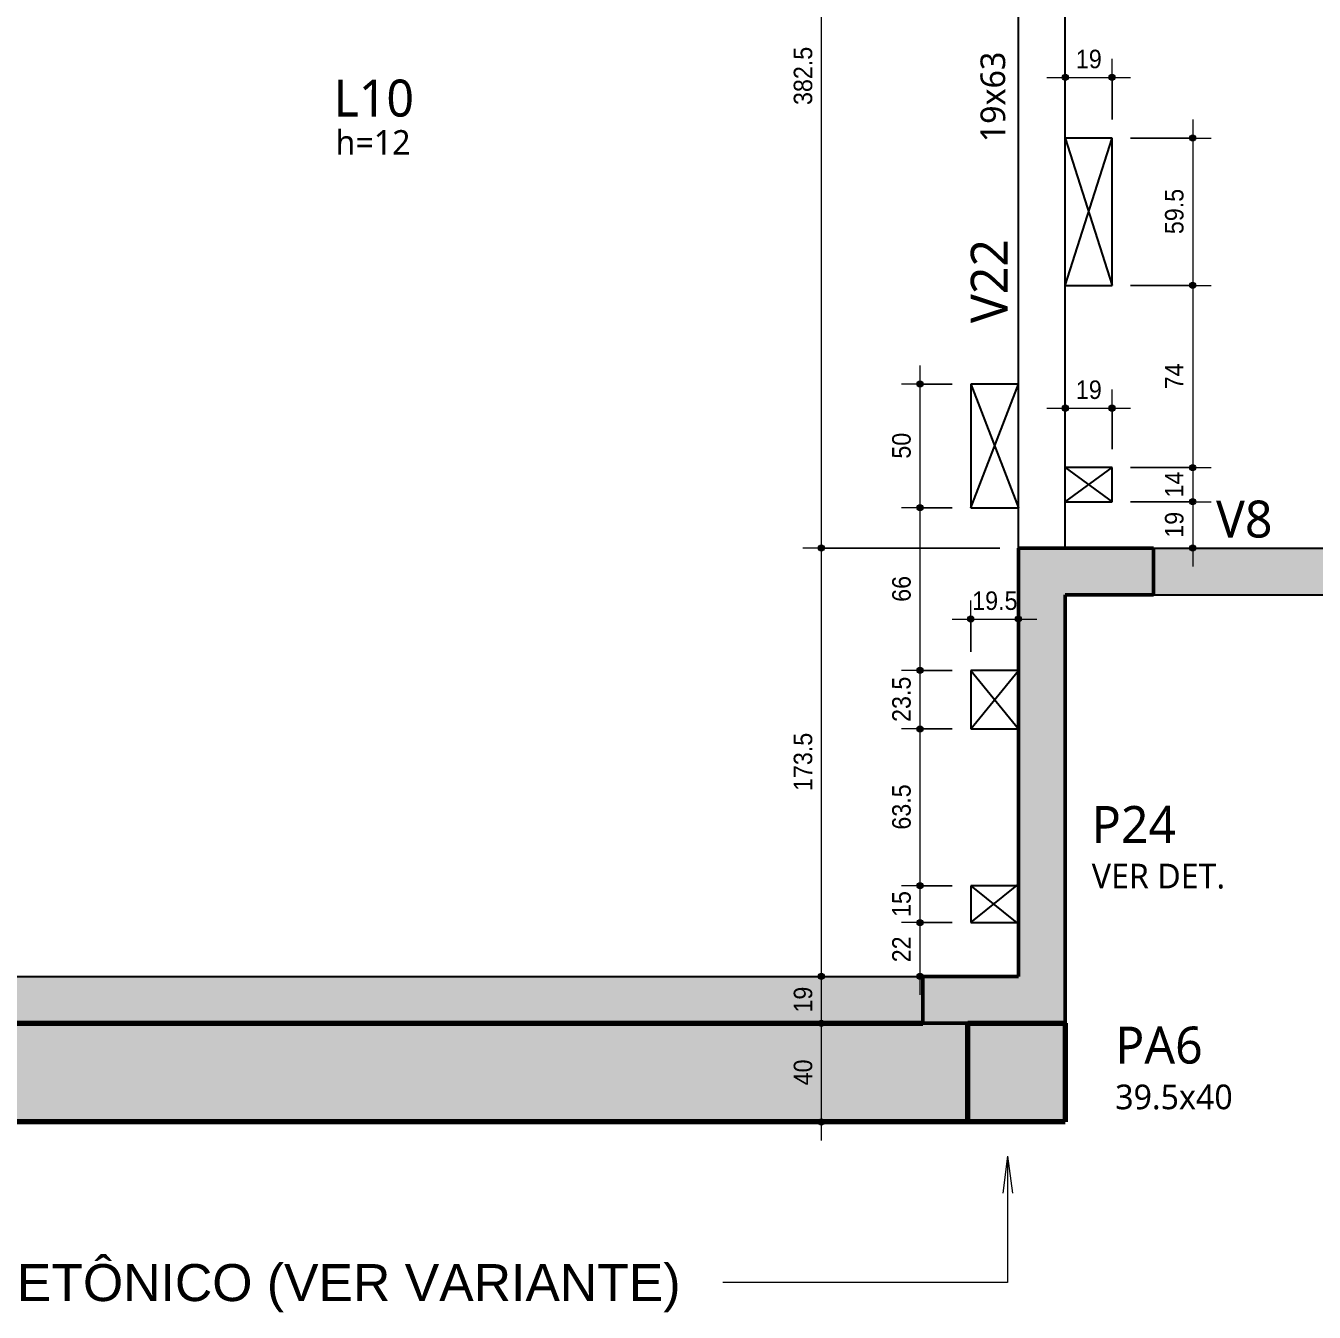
# Model space of a CAD drawing. Header units: centimetres. Extents: x -2198 to 42786, y -3196 to 88064.
# Drawn here: x 568 to 1091, y -1033 to -512 of the extents above; entities that cross this region are included whole.
import ezdxf

# ---------------------------------------------------------------- set-up
doc = ezdxf.new("R2010")
doc.units = ezdxf.units.CM
for name, color, linetype, lineweight in [('A-ANNO-DIMS', 7, 'Continuous', 9), ('A-ANNO-DIMS-50', 7, 'Continuous', 9), ('A-DETL-THIN', 7, 'Continuous', 25), ('A-FLOR', 7, 'Continuous', 25), ('A-FLOR-IDEN', 7, 'Continuous', 9), ('G-ANNO-TEXT', 7, 'Continuous', 9), ('S-BEAM', 7, 'Continuous', 25), ('S-BEAM-IDEN', 7, 'Continuous', 9), ('S-COLS', 7, 'Continuous', 25), ('S-COLS-IDEN', 7, 'Continuous', 9)]:
    doc.layers.add(name, color=color, linetype=linetype, lineweight=lineweight)
doc.styles.add('Arial', font='arial.ttf', dxfattribs={"height": 15})
doc.styles.add('Arial_2', font='arial.ttf', dxfattribs={"width": 0.9, "height": 7.5})
doc.styles.add('Gadugi', font='gadugi.ttf', dxfattribs={"height": 15})
doc.styles.add('Gadugi_1', font='gadugi.ttf', dxfattribs={"height": 10})
doc.styles.add('Gadugi_2', font='gadugi.ttf', dxfattribs={"height": 0.2})
doc.dimstyles.new('PED_1_5mm_ESQ', dxfattribs={"dimscale": 30.48, "dimtxt": 7.651945, "dimasz": 0.328084, "dimexe": 0.246063, "dimexo": 0.246063, "dimgap": 0.049213, "dimtad": 1, "dimdec": 1, "dimrnd": 0.5, "dimdsep": 46, "dimtxsty": 'Arial_2', "dimblk1": 'DOTSMALL', "dimblk2": 'DOTSMALL', "dimsah": 1, "dimcen": 0.09, "dimdle": 0.246063, "dimazin": 0, "dimtfac": 1, "dimtdec": 4, "dimtix": 1, "dimtmove": 0, "dimatfit": 3, "dimfxl": 1, "dimtvp": 1, "dimtolj": 1, "dimtzin": 0, "dimarcsym": 2})
doc.dimstyles.new('PED_1_5mm_ESQ_3', dxfattribs={"dimscale": 30.48, "dimtxt": 7.651945, "dimasz": 0.328084, "dimexe": 0.246063, "dimexo": 0.246063, "dimgap": 0.049213, "dimtad": 1, "dimdec": 1, "dimrnd": 0.5, "dimdsep": 46, "dimtxsty": 'Arial_2', "dimblk1": 'DOTSMALL', "dimblk2": 'DOTSMALL', "dimsah": 1, "dimcen": 0.09, "dimdle": 0.246063, "dimazin": 0, "dimtfac": 1, "dimtdec": 4, "dimtix": 1, "dimtmove": 0, "dimatfit": 3, "dimfxl": 1, "dimtvp": 1, "dimtolj": 1, "dimtzin": 0, "dimarcsym": 2})

# ---------------------------------------------------------------- blocks, each defined once
blk = doc.blocks.new('PED_TAG_PILAR_R04 - PILAR VER DET_-2523782-PL E 001 - FORMA DO PAVIMENTO TIPO 1')
at = {"layer": 'S-COLS-IDEN', "insert": (0.115, -0.633), "char_height": 0.2, "width": 1.37089, "attachment_point": 1, "style": 'Gadugi_2'}
blk.add_mtext('VER DET.', dxfattribs=at)
blk = doc.blocks.new('DIMBLOCK65-PL E 001 - FORMA DO PAVIMENTO TIPO 1')
at = {"layer": 'A-ANNO-DIMS-50'}
h = blk.add_hatch(color=256, dxfattribs=at)
edge = h.paths.add_edge_path(flags=0)
edge.add_arc((890.86, -915.95), 1.25, 0, 360)
h = blk.add_hatch(color=256, dxfattribs=at)
edge = h.paths.add_edge_path(flags=0)
edge.add_arc((890.86, -955.95), 1.25, 0, 360)
for p, q in [((896.6, -915.95), (883.36, -915.95)), ((890.86, -963.45), (890.86, -915.95)), ((890.86, -915.95), (896.6, -915.95)), ((896.6, -955.95), (883.36, -955.95)), ((890.86, -955.95), (896.6, -955.95))]:
    blk.add_line(p, q, dxfattribs=at)
for centre in [(890.86, -915.95), (890.86, -955.95)]:
    blk.add_circle(centre, 1.25, dxfattribs=at)
at = {"layer": 'A-ANNO-DIMS-50', "color": 0, "insert": (879.63, -941.13), "char_height": 7.5, "width": 12.4315, "attachment_point": 1, "rotation": 90, "line_spacing_factor": 0.941778, "style": 'Arial_2'}
blk.add_mtext('40', dxfattribs=at)
blk = doc.blocks.new('_DotSmall')
at = {"color": 0, "linetype": 'ByBlock', "const_width": 0.5}
blk.add_lwpolyline([(-0.0625, 0, 1), (0.0625, 0, 1)], format="xyb", close=True, dxfattribs=at)
blk = doc.blocks.new('DIMBLOCK66-PL E 001 - FORMA DO PAVIMENTO TIPO 1')
at = {"layer": 'A-ANNO-DIMS-50'}
h = blk.add_hatch(color=256, dxfattribs=at)
edge = h.paths.add_edge_path(flags=0)
edge.add_arc((890.86, -896.95), 1.25, 0, 360)
h = blk.add_hatch(color=256, dxfattribs=at)
edge = h.paths.add_edge_path(flags=0)
edge.add_arc((890.86, -915.95), 1.25, 0, 360)
for p, q in [((896.6, -896.95), (883.36, -896.95)), ((890.86, -915.95), (890.86, -896.95)), ((890.86, -896.95), (896.6, -896.95)), ((896.6, -915.95), (883.36, -915.95)), ((890.86, -915.95), (896.6, -915.95))]:
    blk.add_line(p, q, dxfattribs=at)
for centre in [(890.86, -896.95), (890.86, -915.95)]:
    blk.add_circle(centre, 1.25, dxfattribs=at)
at = {"layer": 'A-ANNO-DIMS-50', "color": 0, "insert": (879.63, -911.63), "char_height": 7.5, "width": 12.4315, "attachment_point": 1, "rotation": 90, "line_spacing_factor": 0.941778, "style": 'Arial_2'}
blk.add_mtext('19', dxfattribs=at)
blk = doc.blocks.new('DIMBLOCK67-PL E 001 - FORMA DO PAVIMENTO TIPO 1')
at = {"layer": 'A-ANNO-DIMS-50'}
h = blk.add_hatch(color=256, dxfattribs=at)
edge = h.paths.add_edge_path(flags=0)
edge.add_arc((890.86, -723.38), 1.25, 0, 360)
h = blk.add_hatch(color=256, dxfattribs=at)
edge = h.paths.add_edge_path(flags=0)
edge.add_arc((890.86, -896.95), 1.25, 0, 360)
for p, q in [((963.15, -723.38), (883.36, -723.38)), ((890.86, -896.95), (890.86, -723.38)), ((890.86, -723.38), (963.15, -723.38)), ((896.6, -896.95), (883.36, -896.95)), ((890.86, -896.95), (896.6, -896.95))]:
    blk.add_line(p, q, dxfattribs=at)
for centre in [(890.86, -723.38), (890.86, -896.95)]:
    blk.add_circle(centre, 1.25, dxfattribs=at)
at = {"layer": 'A-ANNO-DIMS-50', "color": 0, "insert": (879.63, -821.82), "char_height": 7.5, "width": 27.9708, "attachment_point": 1, "rotation": 90, "line_spacing_factor": 0.941778, "style": 'Arial_2'}
blk.add_mtext('173.5', dxfattribs=at)
blk = doc.blocks.new('DIMBLOCK68-PL E 001 - FORMA DO PAVIMENTO TIPO 1')
at = {"layer": 'A-ANNO-DIMS-50'}
h = blk.add_hatch(color=256, dxfattribs=at)
edge = h.paths.add_edge_path(flags=0)
edge.add_arc((890.86, -340.88), 1.25, 0, 360)
h = blk.add_hatch(color=256, dxfattribs=at)
edge = h.paths.add_edge_path(flags=0)
edge.add_arc((890.86, -723.38), 1.25, 0, 360)
for p, q in [((963.15, -340.88), (883.36, -340.88)), ((890.86, -723.38), (890.86, -340.88)), ((890.86, -340.88), (963.15, -340.88)), ((963.15, -723.38), (883.36, -723.38)), ((890.86, -723.38), (963.15, -723.38))]:
    blk.add_line(p, q, dxfattribs=at)
for centre in [(890.86, -340.88), (890.86, -723.38)]:
    blk.add_circle(centre, 1.25, dxfattribs=at)
at = {"layer": 'A-ANNO-DIMS-50', "color": 0, "insert": (879.63, -543.78), "char_height": 7.5, "width": 27.9708, "attachment_point": 1, "rotation": 90, "line_spacing_factor": 0.941778, "style": 'Arial_2'}
blk.add_mtext('382.5', dxfattribs=at)
blk = doc.blocks.new('DIMBLOCK173-PL E 001 - FORMA DO PAVIMENTO TIPO 1')
at = {"layer": 'A-ANNO-DIMS-50'}
h = blk.add_hatch(color=256, dxfattribs=at)
edge = h.paths.add_edge_path(flags=0)
edge.add_arc((930.76, -656.89), 1.25, 0, 360)
h = blk.add_hatch(color=256, dxfattribs=at)
edge = h.paths.add_edge_path(flags=0)
edge.add_arc((930.76, -707), 1.25, 0, 360)
for p, q in [((930.76, -649.39), (930.76, -707)), ((943.89, -656.89), (923.26, -656.89)), ((930.76, -656.89), (943.89, -656.89)), ((943.89, -707), (923.26, -707)), ((930.76, -707), (943.89, -707))]:
    blk.add_line(p, q, dxfattribs=at)
for centre in [(930.76, -656.89), (930.76, -707)]:
    blk.add_circle(centre, 1.25, dxfattribs=at)
at = {"layer": 'A-ANNO-DIMS-50', "color": 0, "insert": (919.52, -687.12), "char_height": 7.5, "width": 12.4315, "attachment_point": 1, "rotation": 90, "line_spacing_factor": 0.941778, "style": 'Arial_2'}
blk.add_mtext('50', dxfattribs=at)
blk = doc.blocks.new('DIMBLOCK174-PL E 001 - FORMA DO PAVIMENTO TIPO 1')
at = {"layer": 'A-ANNO-DIMS-50'}
h = blk.add_hatch(color=256, dxfattribs=at)
edge = h.paths.add_edge_path(flags=0)
edge.add_arc((930.76, -707), 1.25, 0, 360)
h = blk.add_hatch(color=256, dxfattribs=at)
edge = h.paths.add_edge_path(flags=0)
edge.add_arc((930.76, -772.92), 1.25, 0, 360)
for p, q in [((943.89, -707), (923.26, -707)), ((930.76, -707), (930.76, -772.92)), ((930.76, -707), (943.89, -707)), ((943.89, -772.92), (923.26, -772.92)), ((930.76, -772.92), (943.89, -772.92))]:
    blk.add_line(p, q, dxfattribs=at)
for centre in [(930.76, -707), (930.76, -772.92)]:
    blk.add_circle(centre, 1.25, dxfattribs=at)
at = {"layer": 'A-ANNO-DIMS-50', "color": 0, "insert": (919.52, -745.14), "char_height": 7.5, "width": 12.4315, "attachment_point": 1, "rotation": 90, "line_spacing_factor": 0.941778, "style": 'Arial_2'}
blk.add_mtext('66', dxfattribs=at)
blk = doc.blocks.new('DIMBLOCK175-PL E 001 - FORMA DO PAVIMENTO TIPO 1')
at = {"layer": 'A-ANNO-DIMS-50'}
h = blk.add_hatch(color=256, dxfattribs=at)
edge = h.paths.add_edge_path(flags=0)
edge.add_arc((930.76, -772.92), 1.25, 0, 360)
h = blk.add_hatch(color=256, dxfattribs=at)
edge = h.paths.add_edge_path(flags=0)
edge.add_arc((930.76, -796.64), 1.25, 0, 360)
for p, q in [((943.89, -772.92), (923.26, -772.92)), ((930.76, -772.92), (930.76, -796.64)), ((930.76, -772.92), (943.89, -772.92)), ((943.89, -796.64), (923.26, -796.64)), ((930.76, -796.64), (943.89, -796.64))]:
    blk.add_line(p, q, dxfattribs=at)
for centre in [(930.76, -772.92), (930.76, -796.64)]:
    blk.add_circle(centre, 1.25, dxfattribs=at)
at = {"layer": 'A-ANNO-DIMS-50', "color": 0, "insert": (919.52, -793.84), "char_height": 7.5, "width": 21.7551, "attachment_point": 1, "rotation": 90, "line_spacing_factor": 0.941778, "style": 'Arial_2'}
blk.add_mtext('23.5', dxfattribs=at)
blk = doc.blocks.new('DIMBLOCK176-PL E 001 - FORMA DO PAVIMENTO TIPO 1')
at = {"layer": 'A-ANNO-DIMS-50'}
h = blk.add_hatch(color=256, dxfattribs=at)
edge = h.paths.add_edge_path(flags=0)
edge.add_arc((930.76, -796.64), 1.25, 0, 360)
h = blk.add_hatch(color=256, dxfattribs=at)
edge = h.paths.add_edge_path(flags=0)
edge.add_arc((930.76, -860.21), 1.25, 0, 360)
for p, q in [((943.89, -796.64), (923.26, -796.64)), ((930.76, -796.64), (930.76, -860.21)), ((930.76, -796.64), (943.89, -796.64)), ((943.89, -860.21), (923.26, -860.21)), ((930.76, -860.21), (943.89, -860.21))]:
    blk.add_line(p, q, dxfattribs=at)
for centre in [(930.76, -796.64), (930.76, -860.21)]:
    blk.add_circle(centre, 1.25, dxfattribs=at)
at = {"layer": 'A-ANNO-DIMS-50', "color": 0, "insert": (919.52, -837.49), "char_height": 7.5, "width": 21.7551, "attachment_point": 1, "rotation": 90, "line_spacing_factor": 0.941778, "style": 'Arial_2'}
blk.add_mtext('63.5', dxfattribs=at)
blk = doc.blocks.new('DIMBLOCK177-PL E 001 - FORMA DO PAVIMENTO TIPO 1')
at = {"layer": 'A-ANNO-DIMS-50'}
h = blk.add_hatch(color=256, dxfattribs=at)
edge = h.paths.add_edge_path(flags=0)
edge.add_arc((930.76, -860.21), 1.25, 0, 360)
h = blk.add_hatch(color=256, dxfattribs=at)
edge = h.paths.add_edge_path(flags=0)
edge.add_arc((930.76, -875.19), 1.25, 0, 360)
for p, q in [((943.89, -860.21), (923.26, -860.21)), ((930.76, -860.21), (930.76, -875.19)), ((930.76, -860.21), (943.89, -860.21)), ((943.89, -875.19), (923.26, -875.19)), ((930.76, -875.19), (943.89, -875.19))]:
    blk.add_line(p, q, dxfattribs=at)
for centre in [(930.76, -860.21), (930.76, -875.19)]:
    blk.add_circle(centre, 1.25, dxfattribs=at)
at = {"layer": 'A-ANNO-DIMS-50', "color": 0, "insert": (919.52, -872.88), "char_height": 7.5, "width": 12.4315, "attachment_point": 1, "rotation": 90, "line_spacing_factor": 0.941778, "style": 'Arial_2'}
blk.add_mtext('15', dxfattribs=at)
blk = doc.blocks.new('DIMBLOCK178-PL E 001 - FORMA DO PAVIMENTO TIPO 1')
at = {"layer": 'A-ANNO-DIMS-50'}
h = blk.add_hatch(color=256, dxfattribs=at)
edge = h.paths.add_edge_path(flags=0)
edge.add_arc((930.76, -875.19), 1.25, 0, 360)
h = blk.add_hatch(color=256, dxfattribs=at)
edge = h.paths.add_edge_path(flags=0)
edge.add_arc((930.76, -896.95), 1.25, 0, 360)
for p, q in [((943.89, -875.19), (923.26, -875.19)), ((930.76, -875.19), (930.76, -904.45)), ((930.76, -875.19), (943.89, -875.19)), ((924.4, -896.95), (938.26, -896.95)), ((930.76, -896.95), (924.4, -896.95))]:
    blk.add_line(p, q, dxfattribs=at)
for centre in [(930.76, -875.19), (930.76, -896.95)]:
    blk.add_circle(centre, 1.25, dxfattribs=at)
at = {"layer": 'A-ANNO-DIMS-50', "color": 0, "insert": (919.52, -891.25), "char_height": 7.5, "width": 12.4315, "attachment_point": 1, "rotation": 90, "line_spacing_factor": 0.941778, "style": 'Arial_2'}
blk.add_mtext('22', dxfattribs=at)
blk = doc.blocks.new('DIMBLOCK179-PL E 001 - FORMA DO PAVIMENTO TIPO 1')
at = {"layer": 'A-ANNO-DIMS-50'}
h = blk.add_hatch(color=256, dxfattribs=at)
edge = h.paths.add_edge_path(flags=0)
edge.add_arc((951.39, -752.17), 1.25, 0, 360)
h = blk.add_hatch(color=256, dxfattribs=at)
edge = h.paths.add_edge_path(flags=0)
edge.add_arc((970.65, -752.17), 1.25, 0, 360)
for p, q in [((951.39, -765.42), (951.39, -744.67)), ((970.65, -757.9), (970.65, -744.67)), ((943.89, -752.17), (978.15, -752.17)), ((951.39, -752.17), (951.39, -765.42)), ((970.65, -752.17), (970.65, -757.9))]:
    blk.add_line(p, q, dxfattribs=at)
for centre in [(951.39, -752.17), (970.65, -752.17)]:
    blk.add_circle(centre, 1.25, dxfattribs=at)
at = {"layer": 'A-ANNO-DIMS-50', "color": 0, "insert": (951.95, -740.93), "char_height": 7.5, "width": 21.7551, "attachment_point": 1, "line_spacing_factor": 0.941778, "style": 'Arial_2'}
blk.add_mtext('19.5', dxfattribs=at)
blk = doc.blocks.new('DIMBLOCK290-PL E 001 - FORMA DO PAVIMENTO TIPO 1')
at = {"layer": 'A-ANNO-DIMS-50'}
h = blk.add_hatch(color=256, dxfattribs=at)
edge = h.paths.add_edge_path(flags=0)
edge.add_arc((1041.3, -557.18), 1.25, 0, 360)
h = blk.add_hatch(color=256, dxfattribs=at)
edge = h.paths.add_edge_path(flags=0)
edge.add_arc((1041.3, -616.93), 1.25, 0, 360)
for p, q in [((1041.3, -549.68), (1041.3, -616.93)), ((1016.14, -557.18), (1048.8, -557.18)), ((1041.3, -557.18), (1016.14, -557.18)), ((1016.14, -616.93), (1048.8, -616.93)), ((1041.3, -616.93), (1016.14, -616.93))]:
    blk.add_line(p, q, dxfattribs=at)
for centre in [(1041.3, -557.18), (1041.3, -616.93)]:
    blk.add_circle(centre, 1.25, dxfattribs=at)
at = {"layer": 'A-ANNO-DIMS-50', "color": 0, "insert": (1030.06, -596.12), "char_height": 7.5, "width": 21.7551, "attachment_point": 1, "rotation": 90, "line_spacing_factor": 0.941778, "style": 'Arial_2'}
blk.add_mtext('59.5', dxfattribs=at)
blk = doc.blocks.new('DIMBLOCK291-PL E 001 - FORMA DO PAVIMENTO TIPO 1')
at = {"layer": 'A-ANNO-DIMS-50'}
h = blk.add_hatch(color=256, dxfattribs=at)
edge = h.paths.add_edge_path(flags=0)
edge.add_arc((1041.3, -616.93), 1.25, 0, 360)
h = blk.add_hatch(color=256, dxfattribs=at)
edge = h.paths.add_edge_path(flags=0)
edge.add_arc((1041.3, -690.76), 1.25, 0, 360)
for p, q in [((1016.14, -616.93), (1048.8, -616.93)), ((1041.3, -616.93), (1016.14, -616.93)), ((1041.3, -616.93), (1041.3, -690.76)), ((1016.14, -690.76), (1048.8, -690.76)), ((1041.3, -690.76), (1016.14, -690.76))]:
    blk.add_line(p, q, dxfattribs=at)
for centre in [(1041.3, -616.93), (1041.3, -690.76)]:
    blk.add_circle(centre, 1.25, dxfattribs=at)
at = {"layer": 'A-ANNO-DIMS-50', "color": 0, "insert": (1030.06, -659.02), "char_height": 7.5, "width": 12.4315, "attachment_point": 1, "rotation": 90, "line_spacing_factor": 0.941778, "style": 'Arial_2'}
blk.add_mtext('74', dxfattribs=at)
blk = doc.blocks.new('DIMBLOCK292-PL E 001 - FORMA DO PAVIMENTO TIPO 1')
at = {"layer": 'A-ANNO-DIMS-50'}
h = blk.add_hatch(color=256, dxfattribs=at)
edge = h.paths.add_edge_path(flags=0)
edge.add_arc((1041.3, -690.76), 1.25, 0, 360)
h = blk.add_hatch(color=256, dxfattribs=at)
edge = h.paths.add_edge_path(flags=0)
edge.add_arc((1041.3, -704.58), 1.25, 0, 360)
for p, q in [((1016.14, -690.76), (1048.8, -690.76)), ((1041.3, -690.76), (1016.14, -690.76)), ((1041.3, -690.76), (1041.3, -704.58)), ((1016.14, -704.58), (1048.8, -704.58)), ((1041.3, -704.58), (1016.14, -704.58))]:
    blk.add_line(p, q, dxfattribs=at)
for centre in [(1041.3, -690.76), (1041.3, -704.58)]:
    blk.add_circle(centre, 1.25, dxfattribs=at)
at = {"layer": 'A-ANNO-DIMS-50', "color": 0, "insert": (1030.06, -702.85), "char_height": 7.5, "width": 12.4315, "attachment_point": 1, "rotation": 90, "line_spacing_factor": 0.941778, "style": 'Arial_2'}
blk.add_mtext('14', dxfattribs=at)
blk = doc.blocks.new('DIMBLOCK293-PL E 001 - FORMA DO PAVIMENTO TIPO 1')
at = {"layer": 'A-ANNO-DIMS-50'}
h = blk.add_hatch(color=256, dxfattribs=at)
edge = h.paths.add_edge_path(flags=0)
edge.add_arc((1041.3, -704.58), 1.25, 0, 360)
h = blk.add_hatch(color=256, dxfattribs=at)
edge = h.paths.add_edge_path(flags=0)
edge.add_arc((1041.3, -723.38), 1.25, 0, 360)
for p, q in [((1016.14, -704.58), (1048.8, -704.58)), ((1041.3, -704.58), (1016.14, -704.58)), ((1041.3, -704.58), (1041.3, -730.88)), ((1032.9, -723.38), (1048.8, -723.38)), ((1041.3, -723.38), (1032.9, -723.38))]:
    blk.add_line(p, q, dxfattribs=at)
for centre in [(1041.3, -704.58), (1041.3, -723.38)]:
    blk.add_circle(centre, 1.25, dxfattribs=at)
at = {"layer": 'A-ANNO-DIMS-50', "color": 0, "insert": (1030.06, -719.16), "char_height": 7.5, "width": 12.4315, "attachment_point": 1, "rotation": 90, "line_spacing_factor": 0.941778, "style": 'Arial_2'}
blk.add_mtext('19', dxfattribs=at)
blk = doc.blocks.new('DIMBLOCK294-PL E 001 - FORMA DO PAVIMENTO TIPO 1')
at = {"layer": 'A-ANNO-DIMS-50'}
h = blk.add_hatch(color=256, dxfattribs=at)
edge = h.paths.add_edge_path(flags=0)
edge.add_arc((989.65, -532.62), 1.25, 0, 360)
h = blk.add_hatch(color=256, dxfattribs=at)
edge = h.paths.add_edge_path(flags=0)
edge.add_arc((1008.64, -532.62), 1.25, 0, 360)
for p, q in [((989.65, -538.35), (989.65, -525.12)), ((1008.64, -549.68), (1008.64, -525.12)), ((982.15, -532.62), (1016.14, -532.62)), ((989.65, -532.62), (989.65, -538.35)), ((1008.64, -532.62), (1008.64, -549.68))]:
    blk.add_line(p, q, dxfattribs=at)
for centre in [(989.65, -532.62), (1008.64, -532.62)]:
    blk.add_circle(centre, 1.25, dxfattribs=at)
at = {"layer": 'A-ANNO-DIMS-50', "color": 0, "insert": (993.96, -521.38), "char_height": 7.5, "width": 12.4315, "attachment_point": 1, "line_spacing_factor": 0.941778, "style": 'Arial_2'}
blk.add_mtext('19', dxfattribs=at)
blk = doc.blocks.new('DIMBLOCK295-PL E 001 - FORMA DO PAVIMENTO TIPO 1')
at = {"layer": 'A-ANNO-DIMS-50'}
h = blk.add_hatch(color=256, dxfattribs=at)
edge = h.paths.add_edge_path(flags=0)
edge.add_arc((989.65, -666.66), 1.25, 0, 360)
h = blk.add_hatch(color=256, dxfattribs=at)
edge = h.paths.add_edge_path(flags=0)
edge.add_arc((1008.64, -666.66), 1.25, 0, 360)
for p, q in [((989.65, -672.39), (989.65, -659.16)), ((1008.64, -683.26), (1008.64, -659.16)), ((982.15, -666.66), (1016.14, -666.66)), ((989.65, -666.66), (989.65, -672.39)), ((1008.64, -666.66), (1008.64, -683.26))]:
    blk.add_line(p, q, dxfattribs=at)
for centre in [(989.65, -666.66), (1008.64, -666.66)]:
    blk.add_circle(centre, 1.25, dxfattribs=at)
at = {"layer": 'A-ANNO-DIMS-50', "color": 0, "insert": (993.96, -655.42), "char_height": 7.5, "width": 12.4315, "attachment_point": 1, "line_spacing_factor": 0.941778, "style": 'Arial_2'}
blk.add_mtext('19', dxfattribs=at)

msp = doc.modelspace()

# ---------------------------------------------------------------- hatches: boundary and pattern name
at = {"layer": 'A-FLOR', "true_color": 0xa7d7e1}
msp.add_hatch(color=9, dxfattribs=at).paths.add_polyline_path([(444.15, -955.95), (950.15, -955.95), (950.15, -915.95), (-24.6, -915.95), (-24.6, -955.95)], flags=0)
at = {"layer": 'S-BEAM', "true_color": 0xccffcc}
for points in [[(1333.15, -742.38), (1333.15, -723.38), (1025.4, -723.38), (1025.4, -742.38)], [(931.9, -915.95), (931.9, -896.95), (463.15, -896.95), (463.15, -915.95), (644.23, -915.95)]]:
    msp.add_hatch(color=254, dxfattribs=at).paths.add_polyline_path(points, flags=0)
at = {"layer": 'S-COLS', "true_color": 0x808080}
for points in [[(989.65, -915.95), (989.65, -742.38), (1025.4, -742.38), (1025.4, -723.38), (970.65, -723.38), (970.65, -896.95), (931.9, -896.95), (931.9, -915.95)], [(989.65, -955.95), (989.65, -915.95), (950.15, -915.95), (950.15, -955.95)]]:
    msp.add_hatch(color=8, dxfattribs=at).paths.add_polyline_path(points, flags=0)

# ---------------------------------------------------------------- linework, layer by layer
at = {"layer": 'A-DETL-THIN'}
for p, q in [((989.65, -557.18), (1008.64, -616.93)), ((989.65, -616.93), (1008.64, -557.18)), ((951.39, -656.89), (970.65, -707)), ((951.39, -707), (970.65, -656.89)), ((989.65, -690.76), (1008.64, -704.58)), ((989.65, -704.58), (1008.64, -690.76)), ((951.39, -772.92), (970.65, -796.64)), ((951.39, -796.64), (970.65, -772.92)), ((951.39, -875.19), (970.65, -859.55)), ((951.39, -860.21), (970.65, -875.85))]:
    msp.add_line(p, q, dxfattribs=at)
at = {"layer": 'A-FLOR'}
for p, q in [((1008.64, -557.18), (989.65, -557.18)), ((1008.64, -616.93), (1008.64, -557.18)), ((989.65, -616.93), (1008.64, -616.93)), ((970.65, -656.89), (951.39, -656.89)), ((951.39, -656.89), (951.39, -707)), ((1008.64, -690.76), (989.65, -690.76)), ((1008.64, -704.58), (1008.64, -690.76)), ((989.65, -704.58), (1008.64, -704.58)), ((951.39, -707), (970.65, -707)), ((970.65, -772.92), (951.39, -772.92)), ((951.39, -772.92), (951.39, -796.64)), ((951.39, -796.64), (970.65, -796.64)), ((970.65, -860.21), (951.39, -860.21)), ((951.39, -860.21), (951.39, -875.19)), ((951.39, -875.19), (970.65, -875.19))]:
    msp.add_line(p, q, dxfattribs=at)
at = {"layer": 'A-FLOR', "color": 190, "lineweight": 70, "true_color": 0x8000ff}
for p, q in [((463.15, -915.95), (931.9, -915.95)), ((950.15, -955.95), (-24.6, -955.95))]:
    msp.add_line(p, q, dxfattribs=at)
at = {"layer": 'G-ANNO-TEXT'}
for p, q in [((966.31, -969.82), (964.34, -984.82)), ((966.31, -969.82), (968.29, -984.82)), ((966.31, -969.82), (966.31, -1021.07)), ((966.31, -1021.07), (850.92, -1021.07))]:
    msp.add_line(p, q, dxfattribs=at)
at = {"layer": 'S-BEAM'}
for p, q in [((970.65, -723.38), (970.65, -340.88)), ((989.65, -723.38), (989.65, -340.88)), ((1025.4, -723.38), (1333.15, -723.38)), ((1025.4, -742.38), (1333.15, -742.38)), ((463.15, -896.95), (931.9, -896.95)), ((463.15, -915.95), (931.9, -915.95))]:
    msp.add_line(p, q, dxfattribs=at)
at = {"layer": 'S-COLS', "lineweight": 50}
for p, q in [((970.65, -896.95), (970.65, -723.38)), ((970.65, -723.38), (1025.4, -723.38)), ((1025.4, -723.38), (1025.4, -742.38)), ((1025.4, -742.38), (989.65, -742.38)), ((989.65, -742.38), (989.65, -915.95)), ((931.9, -915.95), (931.9, -896.95)), ((931.9, -896.95), (970.65, -896.95)), ((989.65, -915.95), (931.9, -915.95))]:
    msp.add_line(p, q, dxfattribs=at)
at = {"layer": 'S-COLS', "color": 190, "lineweight": 70, "true_color": 0x8000ff}
for p, q in [((950.15, -955.95), (950.15, -915.95)), ((950.15, -915.95), (989.65, -915.95)), ((989.65, -915.95), (989.65, -955.95)), ((989.65, -955.95), (950.15, -955.95))]:
    msp.add_line(p, q, dxfattribs=at)

# ---------------------------------------------------------------- block references
at = {"layer": 'S-COLS-IDEN', "xscale": 49.99999999999998, "yscale": 49.99999999999998, "zscale": 49.99999999999998}
msp.add_blockref('PED_TAG_PILAR_R04 - PILAR VER DET_-2523782-PL E 001 - FORMA DO PAVIMENTO TIPO 1', (994.65, -819.66), dxfattribs=at)

# ---------------------------------------------------------------- texts
at = {"layer": 'A-FLOR-IDEN', "attachment_point": 1}
for s, insert, char_height, width, style in [('L10', (693.19, -533.48), 15, 40.0844, 'Gadugi'), ('h=12', (693.97, -553.96), 10, 39.6835, 'Gadugi_1')]:
    msp.add_mtext(s, dxfattribs=dict(at, insert=insert, char_height=char_height, width=width, style=style))
at = {"layer": 'G-ANNO-TEXT', "insert": (364.63, -1013.57), "char_height": 15, "width": 577.215, "attachment_point": 1, "style": 'Arial'}
msp.add_mtext('ELEMENTO ARQUITETÔNICO (VER VARIANTE)', dxfattribs=at)
at = {"layer": 'S-BEAM-IDEN', "attachment_point": 1, "rotation": 90}
for s, insert, char_height, width, style in [('19x63', (955.31, -558.87), 10, 44.8945, 'Gadugi_1'), ('V22', (951.37, -632.17), 15, 44.0928, 'Gadugi')]:
    msp.add_mtext(s, dxfattribs=dict(at, insert=insert, char_height=char_height, width=width, style=style))
at = {"layer": 'S-BEAM-IDEN', "insert": (1050.73, -704.11), "char_height": 15, "width": 30.0633, "attachment_point": 1, "style": 'Gadugi'}
msp.add_mtext('V8', dxfattribs=at)
at = {"layer": 'S-COLS-IDEN', "attachment_point": 1}
for s, insert, char_height, width, style in [('P24', (1000.39, -827.9), 15, 42.4894, 'Gadugi'), ('PA6', (1009.88, -917.32), 15, 44.8945, 'Gadugi'), ('39.5x40', (1009.88, -940.81), 10, 57.7215, 'Gadugi_1')]:
    msp.add_mtext(s, dxfattribs=dict(at, insert=insert, char_height=char_height, width=width, style=style))

# ---------------------------------------------------------------- dimensions: what is measured, and where the dimension line sits
at = {"layer": 'A-ANNO-DIMS'}
for base, p1, p2, dimstyle, override, picture, middle in [((890.86, -340.88), (970.65, -723.38), (970.65, -340.88), 'PED_1_5mm_ESQ', {"dimpost": '<>', "dimfxl": 382.498599}, 'DIMBLOCK68-PL E 001 - FORMA DO PAVIMENTO TIPO 1', (885.53, -532.13)), ((1041.2996, -616.9291), (1008.6357, -557.1839), (1008.6357, -616.9291), 'PED_1_5mm_ESQ_3', {"dimpost": '<>', "dimfxl": 59.745173}, 'DIMBLOCK290-PL E 001 - FORMA DO PAVIMENTO TIPO 1', (1035.9703, -587.0565)), ((1041.3, -690.76), (1008.64, -616.93), (1008.64, -690.76), 'PED_1_5mm_ESQ_3', {"dimpost": '<>', "dimfxl": 73.83099}, 'DIMBLOCK291-PL E 001 - FORMA DO PAVIMENTO TIPO 1', (1036.05, -653.84)), ((930.76, -707), (951.39, -656.89), (951.39, -707), 'PED_1_5mm_ESQ', {"dimpost": '<>', "dimfxl": 50.116531}, 'DIMBLOCK173-PL E 001 - FORMA DO PAVIMENTO TIPO 1', (925.43, -681.94)), ((1041.3, -704.58), (1008.64, -690.76), (1008.64, -704.58), 'PED_1_5mm_ESQ_3', {"dimpost": '<>', "dimfxl": 13.82225}, 'DIMBLOCK292-PL E 001 - FORMA DO PAVIMENTO TIPO 1', (1036.03, -697.67)), ((1041.3, -723.38), (1008.64, -704.58), (1025.4, -723.38), 'PED_1_5mm_ESQ_3', {"dimpost": '<>', "dimfxl": 25.18424}, 'DIMBLOCK293-PL E 001 - FORMA DO PAVIMENTO TIPO 1', (1035.97, -713.98)), ((930.76, -772.92), (951.39, -707), (951.39, -772.92), 'PED_1_5mm_ESQ', {"dimpost": '<>', "dimfxl": 65.914675}, 'DIMBLOCK174-PL E 001 - FORMA DO PAVIMENTO TIPO 1', (925.43, -739.96)), ((890.86, -723.38), (889.1, -896.95), (970.65, -723.38), 'PED_1_5mm_ESQ', {"dimpost": '<>', "dimfxl": 191.773574}, 'DIMBLOCK67-PL E 001 - FORMA DO PAVIMENTO TIPO 1', (885.53, -810.16)), ((930.76, -796.64), (951.39, -772.92), (951.39, -796.64), 'PED_1_5mm_ESQ', {"dimpost": '<>', "dimfxl": 23.719332}, 'DIMBLOCK175-PL E 001 - FORMA DO PAVIMENTO TIPO 1', (925.43, -784.78)), ((930.76, -860.21), (951.39, -796.64), (951.39, -860.21), 'PED_1_5mm_ESQ', {"dimpost": '<>', "dimfxl": 63.569504}, 'DIMBLOCK176-PL E 001 - FORMA DO PAVIMENTO TIPO 1', (925.43, -828.42)), ((930.76, -875.19), (951.39, -860.21), (951.39, -875.19), 'PED_1_5mm_ESQ', {"dimpost": '<>', "dimfxl": 14.987686}, 'DIMBLOCK177-PL E 001 - FORMA DO PAVIMENTO TIPO 1', (925.43, -867.7)), ((930.76, -896.95), (951.39, -875.19), (931.9, -896.95), 'PED_1_5mm_ESQ', {"dimpost": '<>', "dimfxl": 29.207272}, 'DIMBLOCK178-PL E 001 - FORMA DO PAVIMENTO TIPO 1', (925.5, -886.07)), ((890.86, -896.95), (889.1, -915.95), (889.1, -896.95), 'PED_1_5mm_ESQ', {"dimpost": '<>', "dimfxl": 19}, 'DIMBLOCK66-PL E 001 - FORMA DO PAVIMENTO TIPO 1', (885.53, -906.45)), ((890.86, -915.95), (889.1, -955.95), (889.1, -915.95), 'PED_1_5mm_ESQ', {"dimpost": '<>', "dimfxl": 40}, 'DIMBLOCK65-PL E 001 - FORMA DO PAVIMENTO TIPO 1', (885.53, -935.95))]:
    dim = msp.add_linear_dim(base=base, p1=p1, p2=p2, angle=90, dimstyle=dimstyle, override=override, dxfattribs=at)
    dim.commit()
    dim.dimension.update_dxf_attribs({"geometry": picture, "text_midpoint": middle})
for base, p1, p2, dimstyle, override, picture, middle in [((1008.64, -532.62), (989.65, -530.85), (1008.64, -557.18), 'PED_1_5mm_ESQ_3', {"dimpost": '<>', "dimfxl": 32.467252}, 'DIMBLOCK294-PL E 001 - FORMA DO PAVIMENTO TIPO 1', (999.14, -527.29)), ((1008.64, -666.66), (989.65, -664.89), (1008.64, -690.76), 'PED_1_5mm_ESQ_3', {"dimpost": '<>', "dimfxl": 32.091623}, 'DIMBLOCK295-PL E 001 - FORMA DO PAVIMENTO TIPO 1', (999.14, -661.33)), ((970.65, -752.17), (951.39, -772.92), (970.65, -750.4), 'PED_1_5mm_ESQ', {"dimpost": '<>', "dimfxl": 29.631312}, 'DIMBLOCK179-PL E 001 - FORMA DO PAVIMENTO TIPO 1', (961.02, -746.84))]:
    dim = msp.add_linear_dim(base=base, p1=p1, p2=p2, dimstyle=dimstyle, override=override, dxfattribs=at)
    dim.commit()
    dim.dimension.update_dxf_attribs({"geometry": picture, "text_midpoint": middle})

doc.saveas('drawing.dxf')
